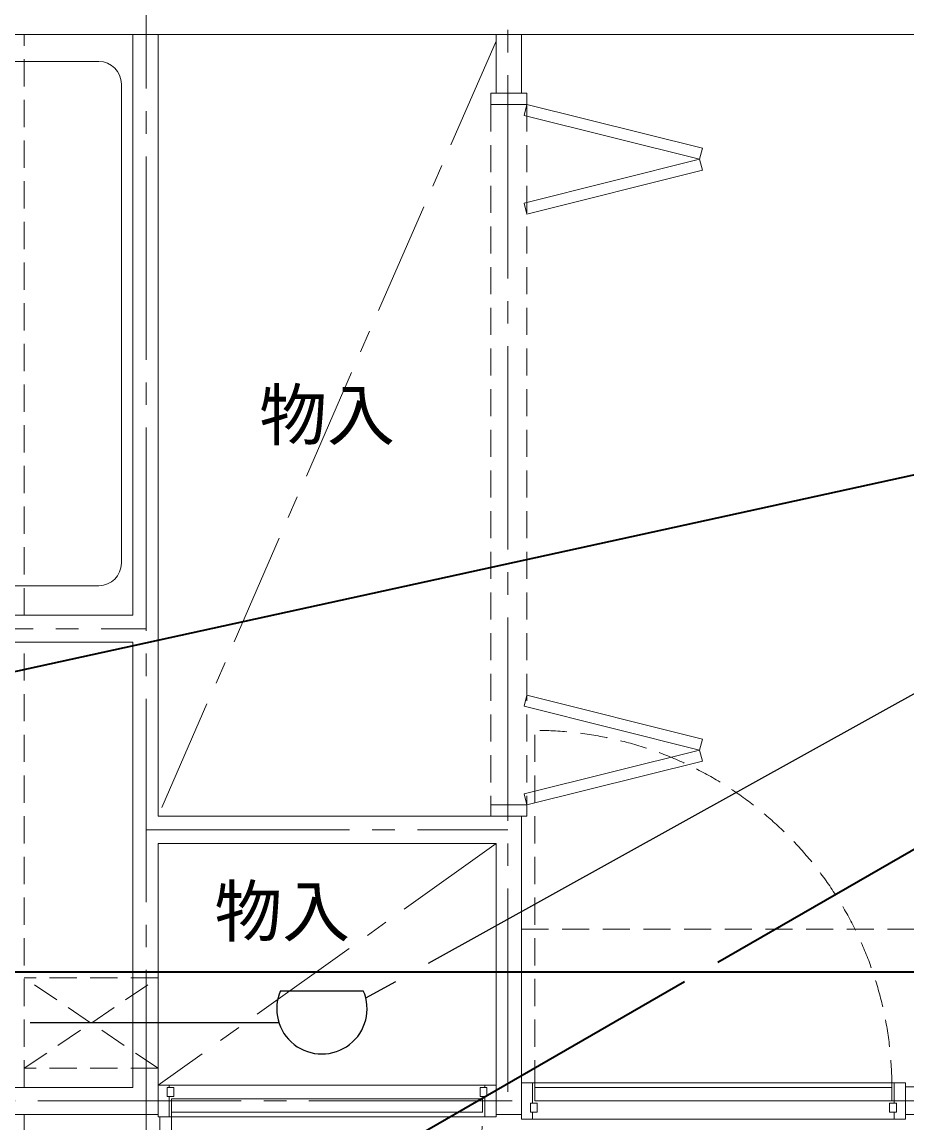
# Model space of a CAD drawing. Units: millimetres at full size, sheet at 1:50; details may follow other scales. Extents: x -9674 to 9699, y -6794 to 6791.
# Drawn here: x 1622 to 3581, y 1324 to 3760 of the extents above; entities that cross this region are included whole.
import ezdxf
from ezdxf.enums import TextEntityAlignment as Align

# ---------------------------------------------------------------- set-up
doc = ezdxf.new("R2010")
doc.units = ezdxf.units.MM
doc.header["$LTSCALE"] = 50
for name, pattern in [('CHAIN1', [8, 5, -1, 1, -1]), ('CHAIN2', [12, 9, -1, 1, -1]), ('DASHED1', [1.8, 1.2, -0.6])]:
    doc.linetypes.add(name, pattern=pattern)
for name, color, linetype, lineweight in [('1-0_芯', 134, 'CHAIN2', 9), ('1-2_間仕切', 134, 'Continuous', 9), ('1-3_建具', 134, 'Continuous', 9), ('1-5_設備', 134, 'Continuous', 9), ('1-7_その他', 134, 'DASHED1', 9), ('1-8_ハッチ', 134, 'Continuous', 9), ('1-C_梁', 134, 'DASHED1', 9), ('2-0_芯', 2, 'Continuous', 35), ('3-3', 1, 'Continuous', 25), ('3-E', 3, 'Continuous', 35)]:
    doc.layers.add(name, color=color, linetype=linetype, lineweight=lineweight)
doc.layers.add('1-A_文字', color=134, linetype='Continuous')
doc.styles.add('ＭＳ ゴシック', font='')
doc.styles.get('ＭＳ ゴシック').set_extended_font_data('MS Gothic')

msp = doc.modelspace()

# ---------------------------------------------------------------- linework, layer by layer
at = {"layer": '1-0_芯'}
for p, q in [((1897.5, -3587.09), (1897.5, 4842.91)), ((2697.5, 4842.91), (2697.5, 1372.91)), ((-2.5, 2417.91), (1897.5, 2417.91)), ((1897.5, 1972.91), (2697.5, 1972.91)), ((-8542.5, 1372.91), (8067.5, 1372.91))]:
    msp.add_line(p, q, dxfattribs=at)
at = {"layer": '1-2_間仕切'}
for p, q in [((1867.5, 2447.91), (1867.5, 3732.91)), ((1923.5, 2002.91), (1923.5, 3732.91)), ((2671.5, 3732.91), (2671.5, 3602.91)), ((2727.5, 3602.91), (2727.5, 3732.91)), ((905.5, 2447.91), (1867.5, 2447.91)), ((905.5, 2387.91), (1867.5, 2387.91)), ((1867.5, 1402.91), (1867.5, 2387.91)), ((1923.5, 2002.91), (2671.5, 2002.91)), ((2727.5, 1403.91), (2727.5, 2002.91)), ((1923.5, 1407.91), (1923.5, 1942.91)), ((60, 1402.91), (1867.5, 1402.91)), ((5102.5, 1403.91), (3577.5, 1403.91)), ((1923.5, 1342.91), (97.5, 1342.91)), ((2727.5, 1342.91), (2671.5, 1342.91)), ((5102.5, 1342.91), (3577.5, 1342.91))]:
    msp.add_line(p, q, dxfattribs=at)
msp.add_lwpolyline([(1923.5, 1942.91), (2671.5, 1942.91), (2671.5, 1402.91)], dxfattribs=at)
at = {"layer": '1-3_建具'}
for p, q in [((2740, 3602.91), (2660, 3602.91)), ((2740, 3577.91), (2740, 3602.91)), ((2733.94, 3553.66), (2740, 3577.91)), ((2733.94, 3359.63), (3121.99, 3456.65)), ((3121.99, 3456.65), (3128.06, 3432.39)), ((3128.06, 3432.39), (2740, 3335.38)), ((2733.94, 3359.63), (2740, 3335.38)), ((2733.94, 2246.2), (2740, 2270.45)), ((3128.06, 2173.43), (2740, 2270.45)), ((2733.94, 2246.2), (3121.99, 2149.18)), ((3121.99, 2149.18), (3128.06, 2173.43)), ((2733.94, 2052.17), (2740, 2027.91)), ((2740, 2027.91), (2660, 2027.91)), ((2660, 2002.91), (2660, 2027.91)), ((2740, 2002.91), (2740, 2027.91)), ((2740, 2002.91), (2660, 2002.91)), ((1943.5, 1402.91), (1958.5, 1402.91)), ((1943.5, 1382.91), (1943.5, 1402.91)), ((1948.5, 1407.91), (1948.5, 1402.91)), ((1948.5, 1407.91), (2646.5, 1407.91)), ((1958.5, 1382.91), (1958.5, 1402.91)), ((2636.5, 1382.91), (2636.5, 1402.91)), ((2651.5, 1402.91), (2636.5, 1402.91)), ((2646.5, 1407.91), (2646.5, 1402.91)), ((2651.5, 1382.91), (2651.5, 1402.91)), ((2727.5, 1412.91), (2727.5, 1332.91)), ((2727.5, 1412.91), (2752.5, 1412.91)), ((2757.5, 1372.91), (2757.5, 1402.91)), ((2757.5, 1402.91), (3547.5, 1402.91)), ((3547.5, 1402.91), (3547.5, 1372.91)), ((3552.5, 1367.91), (3552.5, 1412.91)), ((1943.5, 1382.91), (1958.5, 1382.91)), ((1948.5, 1382.91), (1948.5, 1337.91)), ((1953.5, 1347.91), (1953.5, 1377.91)), ((2641.5, 1377.91), (1953.5, 1377.91)), ((2651.5, 1382.91), (2636.5, 1382.91)), ((2641.5, 1347.91), (2641.5, 1377.91)), ((2646.5, 1382.91), (2646.5, 1337.91)), ((2747.5, 1367.91), (2762.5, 1367.91)), ((2747.5, 1347.91), (2747.5, 1367.91)), ((3547.5, 1372.91), (2757.5, 1372.91)), ((2762.5, 1367.91), (2762.5, 1347.91)), ((3542.5, 1367.91), (3542.5, 1347.91)), ((3557.5, 1367.91), (3542.5, 1367.91)), ((3557.5, 1367.91), (3557.5, 1347.91)), ((1953.5, 1347.91), (2641.5, 1347.91)), ((2762.5, 1347.91), (2747.5, 1347.91)), ((2752.5, 1347.91), (2752.5, 1332.91)), ((3557.5, 1347.91), (3542.5, 1347.91)), ((3552.5, 1347.91), (3552.5, 1332.91)), ((1948.5, 1337.91), (1923.5, 1337.91)), ((2646.5, 1337.91), (1948.5, 1337.91)), ((2646.5, 1337.91), (2671.5, 1337.91)), ((2727.5, 1332.91), (2752.5, 1332.91)), ((3552.5, 1332.91), (2752.5, 1332.91)), ((3552.5, 1332.91), (3577.5, 1332.91))]:
    msp.add_line(p, q, dxfattribs=at)
at = {"layer": '1-3_建具', "linetype": 'DASHED1'}
for p, q in [((2660, 3577.91), (2660, 2027.91)), ((2740, 3577.91), (2740, 2027.91)), ((2757.5, 1402.91), (2757.5, 2192.91)), ((1953.5, 1347.91), (1953.5, 659.91))]:
    msp.add_line(p, q, dxfattribs=at)
at = {"layer": '1-3_建具'}
for points in [[(2740, 3577.91), (2660, 3577.91), (2660, 3602.91)], [(2733.94, 3553.66), (3121.99, 3456.65), (3128.06, 3480.9), (2740, 3577.91)], [(2733.94, 2052.17), (3121.99, 2149.18), (3128.06, 2124.93), (2740, 2027.91)], [(1948.5, 1407.91), (1923.5, 1407.91), (1923.5, 1337.91)], [(2646.5, 1407.91), (2671.5, 1407.91), (2671.5, 1337.91)], [(2752.5, 1367.91), (2752.5, 1412.91), (3552.5, 1412.91)], [(3552.5, 1412.91), (3577.5, 1412.91), (3577.5, 1332.91)]]:
    msp.add_lwpolyline(points, dxfattribs=at)
at = {"layer": '1-3_建具', "linetype": 'DASHED1'}
for centre, radius, start, end in [((2757.5, 1402.91), 790, 360, 90), ((1953.5, 1347.91), 688, 270, 0)]:
    msp.add_arc(centre, radius, start, end, dxfattribs=at)
at = {"layer": '1-5_設備'}
for p, q in [((1792.5, 3672.91), (102.5, 3672.91)), ((1842.5, 3622.91), (1842.5, 2562.91)), ((102.5, 2512.91), (1792.5, 2512.91))]:
    msp.add_line(p, q, dxfattribs=at)
for centre, start, end in [((1792.5, 3622.91), 0, 90), ((1792.5, 2562.91), 270, 0)]:
    msp.add_arc(centre, 50, start, end, dxfattribs=at)
at = {"layer": '1-7_その他', "linetype": 'CHAIN1'}
for p, q in [((2671.5, 3717.91), (1923.5, 2002.91)), ((2671.5, 1942.91), (1923.5, 1407.91))]:
    msp.add_line(p, q, dxfattribs=at)
at = {"layer": '1-7_その他'}
for p, q in [((1923.5, 1645.32), (1627.5, 1645.32)), ((1627.5, 1445.32), (1923.5, 1645.32)), ((1923.5, 1445.32), (1627.5, 1645.32)), ((1923.5, 1445.32), (1627.5, 1445.32))]:
    msp.add_line(p, q, dxfattribs=at)
at = {"layer": '1-8_ハッチ'}
msp.add_line((6022.5, 3732.91), (-6707.5, 3732.91), dxfattribs=at)
at = {"layer": '1-C_梁'}
for p, q in [((1627.5, 2447.91), (1627.5, 3732.91)), ((1627.5, 1402.91), (1627.5, 2387.91)), ((2727.5, 1752.91), (6057.5, 1752.91)), ((1627.5, 492.91), (1627.5, 1342.91)), ((1927.5, 497.91), (1927.5, 1337.91))]:
    msp.add_line(p, q, dxfattribs=at)
at = {"layer": '2-0_芯'}
for p, q in [((4177.52, 2264.82), (3162.29, 1679.18)), ((3088.68, 1636.72), (1627.5, 793.83))]:
    msp.add_line(p, q, dxfattribs=at)
at = {"layer": '3-3'}
for p, q in [((2521.8, 1677.62), (4106.88, 2557.23)), ((2383.28, 1600.74), (2449.52, 1637.5)), ((2194.46, 1616.85), (2377.83, 1616.85)), ((1640.33, 1546.84), (2190.72, 1546.84))]:
    msp.add_line(p, q, dxfattribs=at)
msp.add_arc((2286.14, 1576.86), 100.03, 156.4305, 23.56947, dxfattribs=at)
at = {"layer": '3-E'}
for p, q in [((5794.6, 3238.26), (729.77, 2130.78)), ((3783.2, 1657.63), (1355.88, 1657.63))]:
    msp.add_line(p, q, dxfattribs=at)

# ---------------------------------------------------------------- texts
at = {"layer": '1-A_文字', "style": 'ＭＳ ゴシック'}
for p in [(2147.5, 2802.91), (2048.25, 1704.62)]:
    msp.add_text('物入', height=110, dxfattribs=at).set_placement(p, align=Align.BOTTOM_LEFT)

doc.saveas('drawing.dxf')
